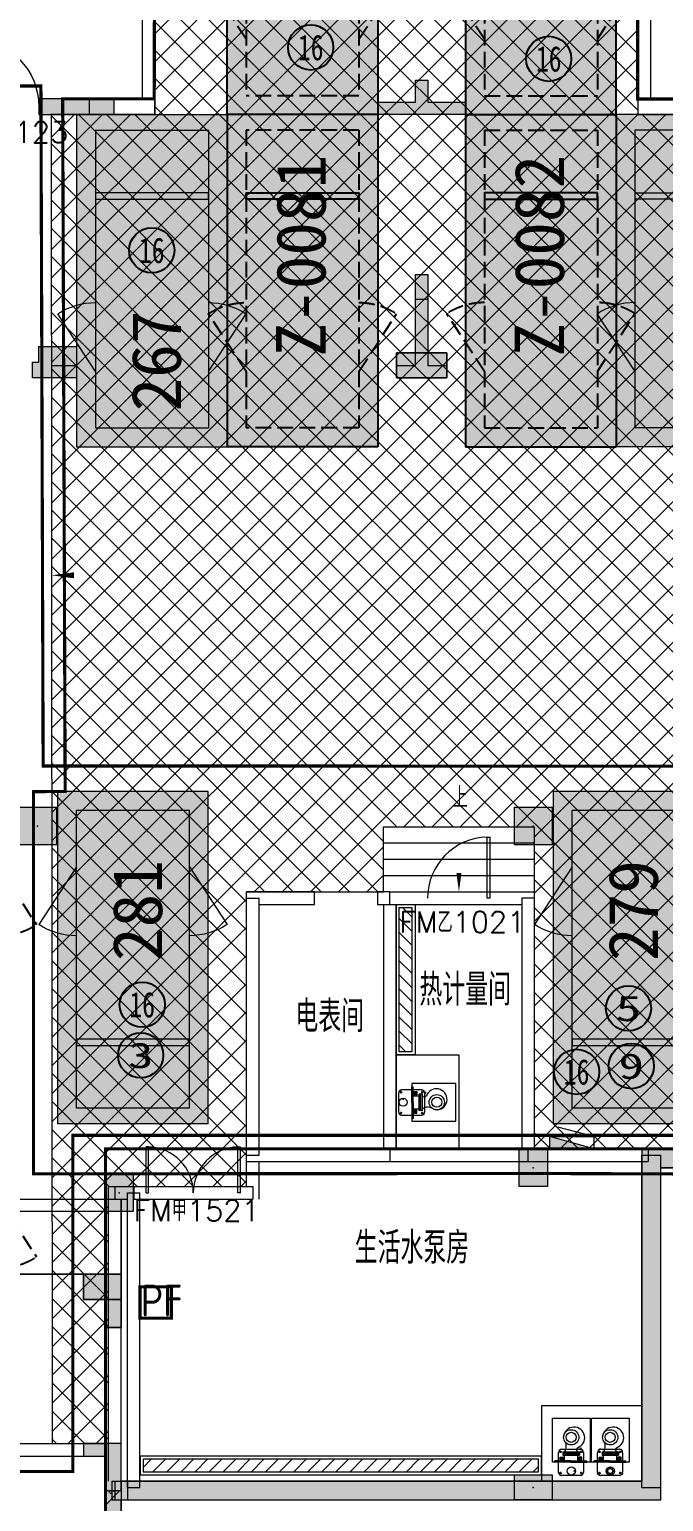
# Model space of a CAD drawing. Extents: x -264757 to 86229, y 4049843 to 4347093.
# Drawn here: x -57534 to -47430, y 4071283 to 4094765 of the extents above; entities that cross this region are included whole.
import ezdxf
from ezdxf.enums import TextEntityAlignment as Align

# ---------------------------------------------------------------- set-up
doc = ezdxf.new("R2010")
doc.units = 0
doc.header["$LTSCALE"] = 1000
doc.header["$MEASUREMENT"] = 0
doc.linetypes.add('AX-01DK-PB01$1$A-001-车位参照B1$0$A-001-车位参照B1$0$A-001-车位参照B1$0$A-H4-001-基本图形$0$A-001-车位B1$0$DASH', pattern=[0.35, 0.25, -0.1])
doc.linetypes.add('DASH', pattern=[0.35, 0.25, -0.1])
doc.layers.add('AX-01DK-PB01$0$AX-001DK-01-PB01-02$0$A-3-WinF(Text)', color=8, linetype='Continuous', plot=False)
for name, color, linetype in [('不利因素1-紧邻消火栓', 7, 'Continuous'), ('不利因素3-紧邻房间出入口', 7, 'Continuous'), ('不利因素5-单面靠墙', 7, 'Continuous'), ('不利因素9-坡道上停车', 7, 'Continuous'), ('子母车位', 7, 'Continuous'), ('普通车位', 7, 'Continuous')]:
    doc.layers.add(name, color=color, linetype=linetype)
doc.layers.add('无关图层', color=8, linetype='Continuous', lineweight=0)
doc.layers.add('车位归属楼栋范围线', color=7, linetype='Continuous', true_color=0x19e6c7)
doc.styles.add('AX-01DK-PB01$0$AX-001DK-01-PB01-02$0$_TCH_WINDOW', font='SIMPLEX', dxfattribs={"bigfont": 'GBCBIG'})
doc.styles.add('AX-01DK-PB01$0$AX-001DK-01-PP01$0$AX-001DK-01-PP01$0$_TCH_DIM', font='SIMPLEX', dxfattribs={"bigfont": 'GBCBIG'})
doc.styles.add('AX-01DK-PB01$1$AX-001DK-01-PB01-02$0$Standard', font='gbenor.shx', dxfattribs={"bigfont": 'gbcbig.shx'})
doc.styles.add('AX-01DK-PB01-FJ$0$AX-001DK-01-PB01-02$0$Standard', font='gbenor.shx', dxfattribs={"bigfont": 'gbcbig.shx'})
doc.styles.add('AX-ACK-BIANH1$0$黑体', font='simhei.ttf')
doc.styles.add('AX-ACK-P01-WALL$0$黑体', font='simhei.ttf')
doc.styles.add('SX-ACK-PB01-WNC-ALL$0$黑体', font='simhei.ttf')
doc.styles.add('黑体', font='simhei.ttf')

# ---------------------------------------------------------------- blocks, each defined once
blk = doc.blocks.new('A$C7e5eb487')
at = {"layer": '普通车位', "true_color": 0xf18f8e}
h = blk.add_hatch(color=11, dxfattribs=at)
h.dxf.hatch_style = 1
h.paths.add_polyline_path([(2400, 0), (2400, -5300), (0, -5300), (0, 0)])
blk = doc.blocks.new('普通车位')
at = {"layer": '无关图层'}
for p, q in [((-2.253, 3.186), (0.077, 3.764)), ((1.352, -1.38), (0.077, 3.764)), ((-1.889, 2.967), (-0.142, 3.4)), ((1.001, -1.21), (-0.142, 3.4)), ((-0.977, -1.958), (-2.253, 3.186)), ((-0.746, -1.643), (-1.889, 2.967)), ((-0.977, -1.958), (1.352, -1.38)), ((-0.746, -1.643), (1.001, -1.21))]:
    blk.add_line(p, q, dxfattribs=at)
for points in [[(0.074, 2.527), (0.879, 1.777)], [(-1.673, 2.094), (-2.033, 1.054)]]:
    blk.add_lwpolyline(points, dxfattribs=at)
blk.add_lwpolyline([(0.76, -0.239), (-0.987, -0.673), (-1.011, -0.575), (0.736, -0.142)], close=True, dxfattribs=at)
for centre, start, end in [((0.074, 2.527), 283.9287, 316.9845), ((-1.673, 2.094), 250.873, 283.9287)]:
    blk.add_arc(centre, 1.1, start, end, dxfattribs=at)
at = {"layer": '普通车位', "xscale": -0.0009999999999999812, "yscale": 0.0009999999999999812, "zscale": 0.0009999999999999812, "rotation": 13.92873520577783}
blk.add_blockref('A$C7e5eb487', (0.077, 3.764), dxfattribs=at)
blk = doc.blocks.new('A$C741380cb')
at = {"layer": '子母车位', "true_color": 0x0617f9}
h = blk.add_hatch(color=5, dxfattribs=at)
h.dxf.hatch_style = 1
h.paths.add_polyline_path([(2400, 0), (2400, -10400), (0, -10400), (0, 0)])
blk = doc.blocks.new('子母车位1')
at = {"layer": '子母车位', "color": 8, "linetype": 'AX-01DK-PB01$1$A-001-车位参照B1$0$A-001-车位参照B1$0$A-001-车位参照B1$0$A-H4-001-基本图形$0$A-001-车位B1$0$DASH'}
for p, q in [((330318, -478521), (332118, -478521)), ((330318, -478521), (330318, -483071, 0)), ((332118, -478521), (332118, -483071, 0)), ((330318, -483071, 0), (332118, -483071, 0)), ((330318, -483621, 0), (332118, -483621, 0)), ((330318, -483621, 0), (330318, -488371)), ((332118, -483621, 0), (332118, -488371)), ((330318, -488371), (332118, -488371))]:
    blk.add_line(p, q, dxfattribs=at)
at = {"layer": '子母车位', "color": 83}
for p, q in [((330018, -483371, 0), (330018, -488671)), ((330018, -483371, 0), (332418, -483371, 0)), ((332418, -483371, 0), (332418, -488671)), ((330018, -488671), (332418, -488671))]:
    blk.add_line(p, q, dxfattribs=at)
blk.add_lwpolyline([(332418, -478271), (330018, -478271), (330018, -483371), (332418, -483371)], close=True, dxfattribs=at)
at = {"layer": '子母车位'}
blk.add_lwpolyline([(332118, -479521), (330318, -479521), (330318, -479621), (332118, -479621)], close=True, dxfattribs=at)
at = {"layer": '子母车位', "linetype": 'AX-01DK-PB01$1$A-001-车位参照B1$0$A-001-车位参照B1$0$A-001-车位参照B1$0$A-H4-001-基本图形$0$A-001-车位B1$0$DASH'}
for points in [[(330318, -482171), (329718, -481249)], [(332118, -482171), (332718, -481249)]]:
    blk.add_lwpolyline(points, dxfattribs=at)
at = {"layer": '子母车位', "elevation": 0}
blk.add_lwpolyline([(332118, -484621), (330318, -484621), (330318, -484721), (332118, -484721)], close=True, dxfattribs=at)
at = {"layer": '子母车位', "linetype": 'AX-01DK-PB01$1$A-001-车位参照B1$0$A-001-车位参照B1$0$A-001-车位参照B1$0$A-H4-001-基本图形$0$A-001-车位B1$0$DASH', "elevation": 0}
for points in [[(330318, -487471), (329718, -486549)], [(332118, -487471), (332718, -486549)]]:
    blk.add_lwpolyline(points, dxfattribs=at)
at = {"layer": '子母车位', "linetype": 'AX-01DK-PB01$1$A-001-车位参照B1$0$A-001-车位参照B1$0$A-001-车位参照B1$0$A-H4-001-基本图形$0$A-001-车位B1$0$DASH'}
for centre, start, end in [((330318, -482171, 0), 89.9997, 123.0554), ((332118, -482171, 0), 56.9439, 89.9997), ((330318, -487471), 89.9997, 123.0554), ((332118, -487471), 56.9439, 89.9997)]:
    blk.add_arc(centre, 1100, start, end, dxfattribs=at)
at = {"layer": '子母车位', "rotation": 179.9996583709065}
blk.add_blockref('A$C741380cb', (332418, -488671), dxfattribs=at)
blk = doc.blocks.new('20200722.21175556')
at = {"layer": '不利因素1-紧邻消火栓', "true_color": 0x3c6a45}
h = blk.add_hatch(color=97, dxfattribs=at)
h.dxf.hatch_style = 1
edge = h.paths.add_edge_path()
edge.add_arc((360, 360), 360, 0, 360)
at = {"layer": '不利因素1-紧邻消火栓'}
blk.add_circle((360, 360), 360, dxfattribs=at)
at = {"layer": '不利因素1-紧邻消火栓', "style": '黑体', "width": 1.390625}
blk.add_text('9', height=407, dxfattribs=at).set_placement((156, 156), (564, 156), align=Align.FIT)
blk = doc.blocks.new('SX-ACK-PB01-WNC-ALL$0$20200722.21183209')
at = {"layer": '不利因素5-单面靠墙', "true_color": 0x6d711d}
h = blk.add_hatch(color=66, dxfattribs=at)
h.dxf.hatch_style = 1
edge = h.paths.add_edge_path()
edge.add_arc((360, 360), 360, 0, 360)
at = {"layer": '不利因素5-单面靠墙'}
blk.add_circle((360, 360), 360, dxfattribs=at)
at = {"layer": '不利因素5-单面靠墙', "style": 'SX-ACK-PB01-WNC-ALL$0$黑体', "width": 1.390625}
blk.add_text('5', height=407, dxfattribs=at).set_placement((156, 156), (564, 156), align=Align.FIT)
blk = doc.blocks.new('SX-ACK-PB01-WNC-ALL$0$20200722.21182536')
at = {"layer": '不利因素3-紧邻房间出入口', "true_color": 0xe4d218}
h = blk.add_hatch(color=52, dxfattribs=at)
h.dxf.hatch_style = 1
edge = h.paths.add_edge_path()
edge.add_arc((360, 360), 360, 0, 360)
at = {"layer": '不利因素3-紧邻房间出入口'}
blk.add_circle((360, 360), 360, dxfattribs=at)
at = {"layer": '不利因素3-紧邻房间出入口', "style": 'SX-ACK-PB01-WNC-ALL$0$黑体', "width": 1.390625}
blk.add_text('3', height=407, dxfattribs=at).set_placement((156, 156), (564, 156), align=Align.FIT)
blk = doc.blocks.new('AX-ACK-P01-WALL$0$20200722.21184440')
at = {"layer": '不利因素9-坡道上停车', "true_color": 0x6a96bd}
h = blk.add_hatch(color=153, dxfattribs=at)
h.dxf.hatch_style = 1
edge = h.paths.add_edge_path()
edge.add_arc((360, 360), 360, 0, 360)
at = {"layer": '不利因素9-坡道上停车'}
blk.add_circle((360, 360), 360, dxfattribs=at)
at = {"layer": '不利因素9-坡道上停车', "style": 'AX-ACK-P01-WALL$0$黑体', "width": 0.695313}
blk.add_text('16', height=407.3, dxfattribs=at).set_placement((156, 156), (564, 156), align=Align.FIT)
blk = doc.blocks.new('AX-01DK-PB01$0$$DorLib2D$00000001')
at = {"layer": '无关图层'}
for p, q in [((0.45, 0.975), (0.5, 0.975)), ((0.45, 0), (0.45, 0.975)), ((0.5, 0), (0.5, 0.975)), ((0.5, 0), (0.45, 0))]:
    blk.add_line(p, q, dxfattribs=at)
at = {"layer": '无关图层', "lineweight": 13}
blk.add_arc((0.475, 0), 0.975, 91.4693, 180, dxfattribs=at)
blk = doc.blocks.new('AX-01DK-PB01$0$AX-001DK-01-PB01-02$0$$DorLib2D$00000002')
at = {"layer": '无关图层'}
for p, q in [((-0.5, 0), (-0.5, 0.4875)), ((-0.475, 0.4875), (-0.5, 0.4875)), ((-0.475, 0), (-0.475, 0.4875)), ((0.475, 0), (0.475, 0.4875)), ((0.475, 0.4875), (0.5, 0.4875)), ((0.5, 0), (0.5, 0.4875)), ((-0.5, 0), (-0.475, 0)), ((0.5, 0), (0.475, 0))]:
    blk.add_line(p, q, dxfattribs=at)
at = {"layer": '无关图层', "lineweight": 13}
for centre, start, end in [((-0.4875, 0), 0, 88.53072), ((0.4875, 0), 91.46928, 180)]:
    blk.add_arc(centre, 0.4875, start, end, dxfattribs=at)
blk = doc.blocks.new('SX-CK-PB001-WNC$1$20211103.13313888')
at = {"layer": '无关图层'}
h = blk.add_hatch(color=256, dxfattribs=at)
h.dxf.hatch_style = 1
h.paths.add_polyline_path([(0, 600), (400, 600), (400, 0), (0, 0)])
blk.add_lwpolyline([(0, 600), (400, 600), (400, 0), (0, 0)], close=True, dxfattribs=at)
blk.add_point((200, 300), dxfattribs=at)
blk = doc.blocks.new('SX-CK-PB001-WNC$1$20211103.13313578')
at = {"layer": '无关图层'}
h = blk.add_hatch(color=256, dxfattribs=at)
h.dxf.hatch_style = 1
h.paths.add_polyline_path([(0, 600), (450, 600), (450, 0), (0, 0)])
blk.add_lwpolyline([(0, 600), (450, 600), (450, 0), (0, 0)], close=True, dxfattribs=at)
blk.add_point((225, 300), dxfattribs=at)
blk = doc.blocks.new('PX-03CK-JSK$0$PX-B1-PB02-JSK$0$PX-CK-JSK$0$hjgh')
at = {"layer": '无关图层'}
for p, q in [((96327442, 40159946), (96327442, 40160246)), ((96327464, 40160264), (96327496, 40160264)), ((96327482, 40160283), (96327482, 40160243)), ((96327492, 40160296), (96327812, 40160296)), ((96327496, 40160264), (96327500, 40160264)), ((96327655, 40159170), (96327655, 40160392)), ((96327655, 40160392), (96328355, 40160392)), ((96327656, 40160098), (96327656, 40160352)), ((96327656, 40160352), (96327677, 40160352)), ((96327677, 40160098), (96327677, 40160352)), ((96327677, 40160267), (96327734, 40160267)), ((96327683, 40160214), (96327677, 40160214)), ((96327683, 40160256), (96327683, 40160214)), ((96327723, 40160256), (96327683, 40160256)), ((96327683, 40160232), (96327723, 40160232)), ((96327687, 40160232), (96327687, 40160246)), ((96327692, 40160251), (96327714, 40160251)), ((96327697, 40160232), (96327697, 40160200)), ((96327697, 40160203), (96327697, 40160231)), ((96327709, 40160232), (96327709, 40160200)), ((96327719, 40160246), (96327719, 40160232)), ((96327723, 40160217), (96327723, 40160256)), ((96327734, 40160217), (96327723, 40160217)), ((96327734, 40160267), (96327734, 40160217)), ((96327821, 40160225), (96327769, 40160225)), ((96327769, 40160224), (96327769, 40159963)), ((96327791, 40160225), (96327791, 40159963)), ((96327799, 40160225), (96327799, 40159963)), ((96327803, 40160265), (96327835, 40160265)), ((96327821, 40160284), (96327821, 40160244)), ((96327821, 40160253), (96327821, 40160277)), ((96327821, 40160225), (96327821, 40159963)), ((96327835, 40160265), (96327839, 40160265)), ((96327862, 40160246), (96327862, 40159946)), ((96328355, 40160392), (96328355, 40159792)), ((96327515, 40160051), (96327515, 40160027)), ((96327656, 40160098), (96327656, 40159844)), ((96327677, 40160098), (96327677, 40159844)), ((96327683, 40159974), (96327677, 40159974)), ((96327679, 40160200), (96327768, 40160200)), ((96327768, 40159994), (96327679, 40159994)), ((96327683, 40159933), (96327683, 40159974)), ((96327695, 40159993), (96327695, 40159955)), ((96327708, 40159992), (96327708, 40159954)), ((96327723, 40159971), (96327723, 40159933)), ((96327734, 40159971), (96327723, 40159971)), ((96327734, 40159921), (96327734, 40159971)), ((96327465, 40159933), (96327497, 40159933)), ((96327483, 40159952), (96327483, 40159912)), ((96327812, 40159896), (96327492, 40159896)), ((96327497, 40159933), (96327501, 40159933)), ((96328355, 40159792), (96327655, 40159792)), ((96327655, 40159770), (96328355, 40159770)), ((96327656, 40159844), (96327677, 40159844)), ((96327682, 40159921), (96327675, 40159921)), ((96327677, 40159921), (96327734, 40159921)), ((96327723, 40159933), (96327683, 40159933)), ((96327685, 40159954), (96327723, 40159954)), ((96327688, 40159941), (96327688, 40159954)), ((96327713, 40159936), (96327693, 40159936)), ((96327718, 40159954), (96327718, 40159941)), ((96327821, 40159963), (96327769, 40159963)), ((96327802, 40159933), (96327834, 40159933)), ((96327821, 40159952), (96327821, 40159912)), ((96327834, 40159933), (96327838, 40159933)), ((96327871, 40159929), (96327871, 40159953)), ((96328355, 40159770), (96328355, 40159170)), ((96327442, 40159324), (96327442, 40159624)), ((96327464, 40159642), (96327496, 40159642)), ((96327482, 40159661), (96327482, 40159621)), ((96327492, 40159674), (96327812, 40159674)), ((96327496, 40159642), (96327500, 40159642)), ((96327503, 40159523), (96327527, 40159523)), ((96327515, 40159511), (96327515, 40159534)), ((96327656, 40159476), (96327656, 40159729)), ((96327656, 40159729), (96327677, 40159729)), ((96327677, 40159476), (96327677, 40159729)), ((96327677, 40159645), (96327734, 40159645)), ((96327683, 40159592), (96327677, 40159592)), ((96327679, 40159577), (96327768, 40159577)), ((96327683, 40159633), (96327683, 40159592)), ((96327723, 40159633), (96327683, 40159633)), ((96327683, 40159610), (96327723, 40159610)), ((96327687, 40159610), (96327687, 40159624)), ((96327692, 40159629), (96327714, 40159629)), ((96327697, 40159610), (96327697, 40159577)), ((96327697, 40159580), (96327697, 40159608)), ((96327709, 40159610), (96327709, 40159577)), ((96327719, 40159624), (96327719, 40159610)), ((96327723, 40159595), (96327723, 40159633)), ((96327734, 40159595), (96327723, 40159595)), ((96327734, 40159645), (96327734, 40159595)), ((96327769, 40159602), (96327769, 40159341)), ((96327821, 40159602), (96327769, 40159602)), ((96327791, 40159602), (96327791, 40159341)), ((96327799, 40159602), (96327799, 40159341)), ((96327803, 40159643), (96327835, 40159643)), ((96327821, 40159662), (96327821, 40159622)), ((96327821, 40159631), (96327821, 40159654)), ((96327821, 40159602), (96327821, 40159341)), ((96327835, 40159643), (96327839, 40159643)), ((96327862, 40159624), (96327862, 40159324)), ((96327870, 40159643), (96327870, 40159619)), ((96327474, 40159470), (96327450, 40159470)), ((96327462, 40159458), (96327462, 40159481)), ((96327465, 40159311), (96327497, 40159311)), ((96327483, 40159330), (96327483, 40159290)), ((96327812, 40159274), (96327492, 40159274)), ((96327497, 40159311), (96327501, 40159311)), ((96327527, 40159417), (96327503, 40159417)), ((96327515, 40159428), (96327515, 40159405)), ((96327556, 40159470), (96327580, 40159470)), ((96327568, 40159481), (96327568, 40159458)), ((96327656, 40159476), (96327656, 40159222)), ((96327682, 40159299), (96327675, 40159299)), ((96327677, 40159476), (96327677, 40159222)), ((96327683, 40159352), (96327677, 40159352)), ((96327677, 40159299), (96327734, 40159299)), ((96327768, 40159371), (96327679, 40159371)), ((96327683, 40159311), (96327683, 40159352)), ((96327723, 40159311), (96327683, 40159311)), ((96327685, 40159332), (96327723, 40159332)), ((96327688, 40159318), (96327688, 40159332)), ((96327713, 40159313), (96327693, 40159313)), ((96327695, 40159371), (96327695, 40159333)), ((96327708, 40159370), (96327708, 40159332)), ((96327718, 40159332), (96327718, 40159318)), ((96327723, 40159349), (96327723, 40159311)), ((96327734, 40159349), (96327723, 40159349)), ((96327734, 40159299), (96327734, 40159349)), ((96327821, 40159341), (96327769, 40159341)), ((96327802, 40159311), (96327834, 40159311)), ((96327821, 40159330), (96327821, 40159290)), ((96327834, 40159311), (96327838, 40159311)), ((96328355, 40159170), (96327655, 40159170)), ((96327656, 40159222), (96327677, 40159222))]:
    blk.add_line(p, q, dxfattribs=at)
for centre, radius in [((96327482, 40160265), 8.75), ((96327821, 40160265), 8.75), ((96328052, 40160093), 122), ((96327515, 40160092), 65), ((96327515, 40160039), 7.88), ((96328052, 40160093), 80.5), ((96327483, 40159933), 8.75), ((96327821, 40159933), 8.75), ((96327515, 40159470), 65), ((96327482, 40159643), 8.75), ((96327515, 40159470), 40), ((96327515, 40159523), 7.88), ((96327821, 40159643), 8.75), ((96328052, 40159471), 122), ((96328052, 40159471), 80.5), ((96327462, 40159470), 7.88), ((96327483, 40159311), 8.75), ((96327515, 40159417), 7.88), ((96327568, 40159470), 7.88), ((96327821, 40159311), 8.75)]:
    blk.add_circle(centre, radius, dxfattribs=at)
for centre, radius, start, end in [((96327492, 40160246), 50, 89.9998, 179.9998), ((96327692, 40160246), 5.18, 89.9998, 179.9998), ((96327714, 40160246), 5.18, 359.9998, 89.9998), ((96327812, 40160246), 50, 359.9998, 89.9998), ((96327908, 40160313), 142, 233.3732, 310.3456), ((96328046, 40160047), 169, 198.4725, 84.7162), ((96327855, 40159973), 34.6, 32.3813, 152.0235), ((96327492, 40159946), 50, 179.9998, 269.9998), ((96327693, 40159941), 5.18, 179.9998, 269.9998), ((96327713, 40159941), 5.18, 269.9998, 359.9998), ((96327812, 40159946), 50, 269.9998, 359.9998), ((96327492, 40159624), 50, 89.9998, 179.9998), ((96327692, 40159624), 5.18, 89.9998, 179.9998), ((96327714, 40159624), 5.18, 359.9998, 89.9998), ((96327812, 40159624), 50, 359.9998, 89.9998), ((96327908, 40159691), 142, 233.3732, 310.3456), ((96328046, 40159424), 169, 198.4725, 84.7162), ((96327492, 40159324), 50, 179.9998, 269.9998), ((96327693, 40159318), 5.18, 179.9998, 269.9998), ((96327713, 40159318), 5.18, 269.9998, 359.9998), ((96327812, 40159324), 50, 269.9998, 359.9998), ((96327855, 40159351), 34.6, 32.3813, 152.0235)]:
    blk.add_arc(centre, radius, start, end, dxfattribs=at)
for p in [(96327469, 40159673), (96327469, 40159275)]:
    blk.add_point(p, dxfattribs=at)
blk = doc.blocks.new('PX-03CK-JSK$0$PX-CKB-P01-JSK$0$$0$水泵')
at = {"layer": '无关图层'}
for p, q in [((-25116, 231543, 0), (-25116, 231511, 0)), ((-24798, 231565, 0), (-25098, 231565, 0)), ((-24785, 231542, 0), (-24785, 231510, 0)), ((-24644, 231352, 0), (-25244, 231352, 0)), ((-25244, 231352, 0), (-25244, 230652, 0)), ((-24950, 231351, 0), (-25204, 231351, 0)), ((-25204, 231351, 0), (-25204, 231330, 0)), ((-24950, 231330, 0), (-25204, 231330, 0)), ((-25148, 231515, 0), (-25148, 231195, 0)), ((-25135, 231525, 0), (-25095, 231525, 0)), ((-25120, 231330, 0), (-25120, 231273, 0)), ((-25116, 231511, 0), (-25116, 231507, 0)), ((-25108, 231323, 0), (-25067, 231323, 0)), ((-25108, 231284, 0), (-25108, 231323, 0)), ((-25103, 231315, 0), (-25103, 231292, 0)), ((-25085, 231320, 0), (-25098, 231320, 0)), ((-25084, 231323, 0), (-25084, 231284, 0)), ((-25084, 231310, 0), (-25052, 231310, 0)), ((-25055, 231310, 0), (-25083, 231310, 0)), ((-25067, 231323, 0), (-25067, 231330, 0)), ((-25052, 231328, 0), (-25052, 231239, 0)), ((-24950, 231351, 0), (-24696, 231351, 0)), ((-24950, 231330, 0), (-24696, 231330, 0)), ((-24903, 231492, 0), (-24880, 231492, 0)), ((-24846, 231239, 0), (-24846, 231328, 0)), ((-24846, 231312, 0), (-24807, 231312, 0)), ((-24844, 231299, 0), (-24806, 231299, 0)), ((-24827, 231323, 0), (-24827, 231330, 0)), ((-24785, 231323, 0), (-24827, 231323, 0)), ((-24807, 231322, 0), (-24807, 231284, 0)), ((-24793, 231319, 0), (-24807, 231319, 0)), ((-24804, 231524, 0), (-24764, 231524, 0)), ((-24788, 231294, 0), (-24788, 231314, 0)), ((-24785, 231510, 0), (-24785, 231506, 0)), ((-24785, 231284, 0), (-24785, 231323, 0)), ((-24773, 231324, 0), (-24773, 231332, 0)), ((-24773, 231330, 0), (-24773, 231273, 0)), ((-24748, 231195, 0), (-24748, 231515, 0)), ((-24696, 231351, 0), (-24696, 231330, 0)), ((-24644, 230652, 0), (-24644, 231352, 0)), ((-25136, 231186, 0), (-25096, 231186, 0)), ((-25106, 231185, 0), (-25129, 231185, 0)), ((-25120, 231273, 0), (-25070, 231273, 0)), ((-25117, 231204, 0), (-25117, 231172, 0)), ((-25117, 231172, 0), (-25117, 231168, 0)), ((-25070, 231284, 0), (-25108, 231284, 0)), ((-25098, 231287, 0), (-25084, 231287, 0)), ((-25098, 231145, 0), (-24798, 231145, 0)), ((-25084, 231297, 0), (-25052, 231297, 0)), ((-25077, 231185, 0), (-25077, 231238, 0)), ((-25077, 231215, 0), (-24815, 231215, 0)), ((-25077, 231208, 0), (-24815, 231208, 0)), ((-25077, 231185, 0), (-24815, 231185, 0)), ((-25076, 231238, 0), (-24815, 231238, 0)), ((-25070, 231273, 0), (-25070, 231284, 0)), ((-24824, 231284, 0), (-24785, 231284, 0)), ((-24824, 231273, 0), (-24824, 231284, 0)), ((-24773, 231273, 0), (-24824, 231273, 0)), ((-24815, 231185, 0), (-24815, 231238, 0)), ((-24807, 231289, 0), (-24793, 231289, 0)), ((-24781, 231136, 0), (-24805, 231136, 0)), ((-24804, 231186, 0), (-24764, 231186, 0)), ((-24785, 231205, 0), (-24785, 231173, 0)), ((-24785, 231173, 0), (-24785, 231169, 0)), ((-25244, 230652, 0), (-24644, 230652, 0))]:
    blk.add_line(p, q, dxfattribs=at)
for centre, radius in [((-25117, 231525, 0), 8.75), ((-24944, 231492, 0), 65), ((-24891, 231492, 0), 7.88), ((-24785, 231524, 0), 8.75), ((-25117, 231186, 0), 8.75), ((-24945, 230955, 0), 122), ((-24785, 231186, 0), 8.75), ((-24945, 230955, 0), 80.5)]:
    blk.add_circle(centre, radius, dxfattribs=at)
for centre, radius, start, end in [((-25098, 231515, 0), 50, 90.0002, 180.0002), ((-24798, 231515, 0), 50, 0.0002, 90.0002), ((-25098, 231315, 0), 5.18, 90.0002, 180.0002), ((-24793, 231314, 0), 5.18, 0.0002, 90.0002), ((-25098, 231195, 0), 50, 180.0002, 270.0002), ((-25098, 231292, 0), 5.18, 180.0002, 270.0002), ((-24899, 230961, 0), 169, 185.2838, 71.5275), ((-25165, 231098, 0), 142, 319.6544, 36.6268), ((-24826, 231152, 0), 34.6, 117.9765, 237.6187), ((-24798, 231195, 0), 50, 270.0002, 0.0002), ((-24793, 231294, 0), 5.18, 270.0002, 0.0002)]:
    blk.add_arc(centre, radius, start, end, dxfattribs=at)
blk = doc.blocks.new('PX-03CK-XHS$1$$TWTSYS$00000508')
at = {"layer": '无关图层'}
for p, q in [((-0.5, 0.5), (0.324, 1.224)), ((-0.5, 0.5), (-0.5, -0.5)), ((-0.5, -0.5), (0.5, 0.5)), ((0.5, 0.5), (-0.5, 0.5)), ((0.5, -0.5), (0.5, 0.5)), ((-0.5, -0.5), (0.5, -0.5))]:
    blk.add_line(p, q, dxfattribs=at)
blk.add_solid([(0.5, -0.5), (0.5, 0.5), (-0.5, -0.5)], dxfattribs=at)

msp = doc.modelspace()

# ---------------------------------------------------------------- hatches: boundary and pattern name
at = {"layer": '无关图层'}
h = msp.add_hatch(color=256, dxfattribs=at)
h.dxf.hatch_style = 1
h.paths.add_polyline_path([(-51983.5, 4093606.5), (-51383.5, 4093606.5), (-51383.5, 4093956.5), (-51183.5, 4093956.5), (-51183.5, 4093606.5), (-50583.5, 4093606.5), (-50583.5, 4093406.5), (-51983.5, 4093406.5)])
for points in [[(-51183.3, 4093606.5), (-50583.3, 4093606.5), (-50583.3, 4093406.5), (-51983.3, 4093406.5), (-51983.3, 4093606.5), (-51383.3, 4093606.5), (-51383.3, 4093956.5), (-51183.3, 4093956.5)], [(-57383.5, 4093406.5), (-56983.5, 4093406.5), (-56983.5, 4093656.5), (-57383.5, 4093656.5)], [(-56583.7, 4093406.5), (-56183.7, 4093406.5), (-56183.7, 4093656.5), (-56583.7, 4093656.5)], [(-51383.3, 4090856.5), (-51183.3, 4090856.5), (-51183.3, 4090456.5), (-51383.3, 4090456.5)], [(-57483.3, 4089206.5), (-57483.3, 4089456.5), (-57383.3, 4089456.5), (-57383.3, 4089706.5), (-57183.3, 4089706.5), (-56783.3, 4089706.5), (-56783.3, 4089206.5), (-57183.3, 4089206.5)], [(-51683.5, 4089606.5), (-51683.5, 4089206.5), (-50883.5, 4089206.5), (-50883.5, 4089606.5)], [(-47773.1, 4076909.2), (-47473.1, 4076609.2), (-26283.2, 4076609.1), (-26283.2, 4076909.1)], [(-47473.1, 4071508), (-47473.1, 4076809.2), (-47773.1, 4076809.2), (-47773.1, 4071508)], [(-56323.1, 4062508), (-56073.1, 4062258), (-56073.1, 4071308), (-56323.1, 4071608)], [(-56223.1, 4071308), (-56173.1, 4071308), (-56173.1, 4071608), (-56223.1, 4071608)], [(-56173.1, 4071608), (-56173.1, 4071308), (-55873.1, 4071308), (-55873.1, 4071608)], [(-55973.1, 4071308), (-47473.1, 4071308), (-47773.1, 4071608), (-55973.1, 4071608)]]:
    msp.add_hatch(color=256, dxfattribs=at).paths.add_polyline_path(points)
h = msp.add_hatch(color=256, dxfattribs=at)
h.dxf.hatch_style = 1
h.paths.add_polyline_path([(-56183.5, 4093656.5), (-57383.5, 4093656.5), (-57383.5, 4093406.5), (-56183.5, 4093406.5)])
h = msp.add_hatch(color=256, dxfattribs=at)
h.dxf.hatch_style = 1
h.paths.add_polyline_path([(-51683.5, 4089406.5), (-51383.5, 4089406.5), (-51383.5, 4090856.5), (-51183.5, 4090856.5), (-51183.5, 4089406.5), (-50883.5, 4089406.5), (-50883.5, 4089206.5), (-51683.5, 4089206.5)])
h = msp.add_hatch(color=256, dxfattribs=at)
h.dxf.hatch_style = 1
h.paths.add_polyline_path([(-57483, 4089206.5), (-57483, 4089456.5), (-57383, 4089456.5), (-57383, 4089706.5), (-57183, 4089706.5), (-57183, 4089406.5), (-56783.3, 4089406.5), (-56783.3, 4089206.5), (-57183, 4089206.5)])
h = msp.add_hatch(dxfattribs=at)
h.set_pattern_fill('钢筋混凝土', color=256, scale=100)
h.set_pattern_definition([(45, (56738.1, 4676018.46), (-176.7767, 176.7767), []), (50, (56738.1, 4676018.46), (717.2602, -62.75213), [75, -825]), (355, (56738.1, 4676018.46), (-138.7513, 752.1921), [60, -660]), (100.4514, (56797.9, 4676013.2), (578.5094, 689.43954), [63.7402, -701.1421]), (46.1842, (56738.1, 4676218.46), (1067.241, -165.519), [112.5, -1237.5]), (96.6356, (56827, 4676204.7), (934.6627, 974.1179), [95.6103, -1051.713]), (351.1842, (56738.1, 4676218.5), (934.662, 974.1186), [90, -990]), (21, (56838.1, 4676168.46), (596.90705, -402.6189), [75, -825]), (326, (56838.1, 4676168.46), (243.3153, 725.15005), [60, -660]), (71.4514, (56887.85, 4676134.9), (840.2226, 322.5305), [63.7402, -701.1421]), (37.5, (56738.1, 4676018.46), (12.15986, 332.89385), [0, -652, 0, -670, 0, -662.5]), (7.5, (56738.1, 4676018.46), (263.06954, 394.41171), [0, -382, 0, -637, 0, -252.5]), (327.5, (56515.1, 4676018.46), (533.82244, -22.55487), [0, -250, 0, -780, 0, -1035]), (317.5, (56415.1, 4676018.46), (583.18617, 100.105), [0, -325, 0, -518, 0, -735])])
h.paths.add_polyline_path([(-56073.1, 4071608), (-56073.1, 4071308), (-47474.6, 4071308), (-47474.6, 4076608), (-26084.6, 4076608), (-26084.6, 4089210.4), (-26384.6, 4089210.4), (-26384.6, 4076908), (-47774.6, 4076908), (-47774.6, 4071608)])
h = msp.add_hatch(color=256, dxfattribs=at)
h.dxf.hatch_style = 1
h.paths.add_polyline_path([(-57704.6, 4082358), (-57104.6, 4082358), (-57104.6, 4081758), (-57704.6, 4081758)])
h = msp.add_hatch(color=256, dxfattribs=at)
h.dxf.hatch_style = 1
h.paths.add_polyline_path([(-49804.6, 4082358), (-49204.6, 4082358), (-49204.6, 4081758), (-49804.6, 4081758)])
h = msp.add_hatch(dxfattribs=at)
h.set_pattern_fill('ANSI31', color=256, scale=100, angle=90)
h.set_pattern_definition([(135, (4023686.7, 4128990.33), (-112.2532015, -112.2532015), [])])
h.paths.add_polyline_path([(-51639.7, 4078458), (-51639.7, 4080758), (-51439.8, 4080758), (-51439.8, 4078458)])
at = {"layer": '无关图层', "ltscale": 0.5}
h = msp.add_hatch(color=256, dxfattribs=at)
h.dxf.hatch_style = 1
h.paths.add_polyline_path([(-56673.1, 4074908), (-56073.1, 4074908), (-56073.1, 4074508), (-56673.1, 4074508)])
h = msp.add_hatch(color=256, dxfattribs=at)
h.dxf.hatch_style = 1
h.paths.add_polyline_path([(-56323.1, 4074508), (-56073.1, 4074508), (-56073.1, 4074058), (-56323.1, 4074058)])
h = msp.add_hatch(color=256, dxfattribs=at)
h.dxf.hatch_style = 1
h.paths.add_polyline_path([(-56323.1, 4071458), (-56073.1, 4071458), (-56073.1, 4072208), (-56673.1, 4072208), (-56673.1, 4072008), (-56323.1, 4072008)])
at = {"layer": '无关图层'}
h = msp.add_hatch(dxfattribs=at)
h.set_pattern_fill('ANSI31', color=256, scale=100)
h.set_pattern_definition([(45, (0, 0), (-112.2532015, 112.2532015), [])])
h.paths.add_polyline_path([(-49423.1, 4071957.9), (-55721.6, 4071957.9), (-55721.6, 4071758), (-49423.1, 4071758)])
h = msp.add_hatch(dxfattribs=at)
h.set_pattern_fill('钢筋混凝土', color=256, scale=100)
h.set_pattern_definition([(45, (-268998.74, 4045228.45), (-176.7767, 176.7767), []), (50, (-268998.74, 4045228.45), (717.2602, -62.7521), [75, -825]), (355, (-268998.7, 4045228.45), (-138.7513, 752.1921), [60, -660]), (100.4514, (-268938.96, 4045223.2), (578.5094, 689.4395), [63.7402, -701.142]), (46.1842, (-268998.7, 4045428.45), (1067.241, -165.519), [112.5, -1237.5]), (96.6356, (-268909.8, 4045414.7), (934.6627, 974.118), [95.6103, -1051.713]), (351.1842, (-268998.7, 4045428.4), (934.662, 974.1186), [90, -990]), (21, (-268898.74, 4045378.45), (596.907, -402.6189), [75, -825]), (326, (-268898.7, 4045378.45), (243.3153, 725.15), [60, -660]), (71.4514, (-268849, 4045344.9), (840.2226, 322.5305), [63.7402, -701.142]), (37.5, (-268998.74, 4045228.45), (12.15986, 332.89385), [0, -652, 0, -670, 0, -662.5]), (7.5, (-268998.74, 4045228.45), (263.06954, 394.4117), [0, -382, 0, -637, 0, -252.5]), (327.5, (-269221.74, 4045228.45), (533.82244, -22.55487), [0, -250, 0, -780, 0, -1035]), (317.5, (-269321.74, 4045228.45), (583.1862, 100.105), [0, -325, 0, -518, 0, -735])])
h.paths.add_polyline_path([(-56323.1, 4063508), (-56323.1, 4071458), (-56073.1, 4071458), (-56073.1, 4063508)])

# ---------------------------------------------------------------- linework, layer by layer
for p, q in [((-57185.9, 4091696.3), (-50274.2, 4098608)), ((-57185.6, 4091247.6), (-49825.1, 4098608)), ((-57185.3, 4090798.9), (-49376.1, 4098608)), ((-57184.9, 4090350.2), (-48927.1, 4098608)), ((-57184.6, 4089901.5), (-48478.1, 4098608)), ((-57184.3, 4089452.8), (-48029.1, 4098608)), ((-57184, 4089004.1), (-47580.1, 4098608)), ((-55534.4, 4094694.9), (-51621.2, 4098608)), ((-55534.4, 4094245.9), (-51172.2, 4098608)), ((-55534.4, 4093796.8), (-50723.2, 4098608)), ((-55534.4, 4098608), (-55534.4, 4093408)), ((-33516.3, 4076908), (-55216.3, 4098608)), ((-33479.6, 4077320.3), (-54767.3, 4098608)), ((-33479.6, 4077769.3), (-54318.3, 4098608)), ((-33479.6, 4078218.4), (-53869.3, 4098608)), ((-33479.6, 4078667.4), (-53420.3, 4098608)), ((-47833.4, 4093470.2), (-52971.2, 4098608)), ((-47833.4, 4093919.2), (-52522.2, 4098608)), ((-47833.4, 4094368.2), (-52073.2, 4098608)), ((-33965.3, 4076908), (-55534.4, 4098477)), ((-57183.7, 4088555.4), (-47833.4, 4097905.7)), ((-34414.4, 4076908), (-55534.4, 4098028)), ((-55533.6, 4093408), (-55533.6, 4097908)), ((-47833.4, 4093408), (-47833.4, 4097908)), ((-47833.4, 4093408), (-47833.4, 4097908)), ((-55733.6, 4093658), (-55733.6, 4097708)), ((-57183.4, 4088106.7), (-47833.4, 4097456.6)), ((-34863.4, 4076908), (-55534.4, 4097579)), ((-47633.4, 4093658), (-47633.4, 4097508)), ((-57183, 4087658), (-47833.4, 4097007.6)), ((-35312.4, 4076908), (-55534.4, 4097130)), ((-57182.7, 4087209.3), (-47833.4, 4096558.6)), ((-35761.4, 4076908), (-55534.4, 4096681)), ((-36210.4, 4076908), (-55534.4, 4096232)), ((-57182.4, 4086760.6), (-47833.4, 4096109.6)), ((-36659.4, 4076908), (-55534.4, 4095783)), ((-57182.1, 4086311.9), (-47833.4, 4095660.6)), ((-51567.7, 4082048), (-38055.9, 4095559.9)), ((-51118.7, 4082048), (-37606.8, 4095559.9)), ((-50669.7, 4082048), (-37157.8, 4095559.9)), ((-50220.7, 4082048), (-36708.8, 4095559.9)), ((-49771.7, 4082048), (-36259.8, 4095559.9)), ((-49489.6, 4081881.1), (-35810.8, 4095559.9)), ((-49489.6, 4081432.1), (-35361.8, 4095559.9)), ((-49489.6, 4080983), (-34912.8, 4095559.9)), ((-49489.6, 4080534), (-34463.8, 4095559.9)), ((-49489.6, 4080085), (-34014.7, 4095559.9)), ((-49489.6, 4079636), (-33565.7, 4095559.9)), ((-37108.4, 4076908), (-55534.4, 4095334)), ((-57181.8, 4085863.2), (-47833.4, 4095211.6)), ((-49489.6, 4079187), (-33479.6, 4095197)), ((-37557.4, 4076908), (-55534.4, 4094884.9)), ((-57181.4, 4085414.6), (-47833.4, 4094762.6)), ((-49489.6, 4078738), (-33479.6, 4094748)), ((-38006.5, 4076908), (-55534.4, 4094435.9)), ((-57181.1, 4084965.9), (-47833.4, 4094313.6)), ((-49489.6, 4078289), (-33479.6, 4094299)), ((-57180.8, 4084517.2), (-47833.4, 4093864.5)), ((-38455.5, 4076908), (-55534.4, 4093986.9)), ((-55733.6, 4093658), (-57383.5, 4093658)), ((-57383.5, 4093658), (-57383.5, 4093408)), ((-49489.6, 4077840), (-33479.6, 4093850)), ((-47633.4, 4093658), (-45383.5, 4093658)), ((-57383.5, 4093408), (-55533.6, 4093408)), ((-57187.1, 4093411.5), (-57172.1, 4072208)), ((-55534.4, 4093408), (-57187.1, 4093411.5)), ((-40700.5, 4076908), (-57187.1, 4093394.6)), ((-57186.8, 4093042.4), (-56818.5, 4093410.7)), ((-57186.5, 4092593.7), (-56370.4, 4093409.8)), ((-57186.2, 4092145), (-55922.4, 4093408.8)), ((-57180.5, 4084068.5), (-47833.4, 4093415.5)), ((-57180.2, 4083619.8), (-47391.9, 4093408)), ((-57179.9, 4083171.1), (-46942.9, 4093408)), ((-57179.5, 4082722.4), (-46493.9, 4093408)), ((-57179.2, 4082273.7), (-46044.9, 4093408)), ((-57178.9, 4081825), (-45595.9, 4093408)), ((-57178.6, 4081376.3), (-45146.9, 4093408)), ((-57178.3, 4080927.6), (-44697.9, 4093408)), ((-57178, 4080478.9), (-44248.8, 4093408)), ((-57177.6, 4080030.2), (-43799.8, 4093408)), ((-57177.3, 4079581.5), (-43350.8, 4093408)), ((-57177, 4079132.8), (-42901.8, 4093408)), ((-57176.7, 4078684.1), (-42452.8, 4093408)), ((-57176.4, 4078235.4), (-42003.8, 4093408)), ((-40251.5, 4076908), (-56754.1, 4093410.6)), ((-39802.5, 4076908), (-56304.1, 4093409.6)), ((-39353.5, 4076908), (-55854.2, 4093408.7)), ((-38904.5, 4076908), (-55534.4, 4093537.9)), ((-53954.8, 4081008), (-41554.8, 4093408)), ((-53505.7, 4081008), (-41105.7, 4093408)), ((-53056.7, 4081008), (-40656.7, 4093408)), ((-49489.6, 4077390.9), (-33479.6, 4093400.9)), ((-40533.2, 4093408), (-47833.4, 4093408)), ((-47833.4, 4093408), (-45183.5, 4093408)), ((-33479.6, 4079116.4), (-47771.2, 4093408)), ((-41149.5, 4076908), (-57186.8, 4092945.3)), ((-49489.6, 4076941.9), (-33479.6, 4092951.9)), ((-41598.6, 4076908), (-57186.5, 4092495.9)), ((-49074.5, 4076908), (-33479.6, 4092502.9)), ((-42047.6, 4076908), (-57186.1, 4092046.6)), ((-48625.5, 4076908), (-33479.6, 4092053.9)), ((-42496.6, 4076908), (-57185.8, 4091597.3)), ((-48176.5, 4076908), (-33479.6, 4091604.9)), ((-42945.6, 4076908), (-57185.5, 4091147.9)), ((-47727.4, 4076908), (-33479.6, 4091155.9)), ((-43394.6, 4076908), (-57185.2, 4090698.6)), ((-43843.6, 4076908), (-57184.9, 4090249.3)), ((-44292.6, 4076908), (-57184.6, 4089800)), ((-49881.6, 4082048), (-57184.2, 4089350.6)), ((-50330.7, 4082048), (-57183.9, 4088901.3)), ((-50779.7, 4082048), (-57183.6, 4088452)), ((-51228.7, 4082048), (-57183.3, 4088002.6)), ((-51677.7, 4082048), (-57183, 4087553.3)), ((-51889.6, 4081810.9), (-57182.6, 4087104)), ((-51889.6, 4081361.9), (-57182.3, 4086654.6)), ((-51984.7, 4081008), (-57182, 4086205.3)), ((-52433.7, 4081008), (-57181.7, 4085756)), ((-52882.8, 4081008), (-57181.4, 4085306.6)), ((-53331.8, 4081008), (-57181.1, 4084857.3)), ((-53780.8, 4081008), (-57180.7, 4084408)), ((-54073.1, 4080851.3), (-57180.4, 4083958.7)), ((-54073.1, 4080402.3), (-57180.1, 4083509.3)), ((-54073.1, 4079953.3), (-57179.8, 4083060)), ((-54073.1, 4079504.3), (-57179.5, 4082610.7)), ((-54073.1, 4079055.3), (-57179.1, 4082161.3)), ((-51889.6, 4081788), (-51889.6, 4082048)), ((-51889.6, 4082048), (-49489.6, 4082048)), ((-51889.6, 4081008), (-51889.6, 4082048)), ((-51889.6, 4082048), (-49489.6, 4082048)), ((-49489.6, 4082048), (-49489.6, 4081788)), ((-49489.6, 4082048), (-49489.6, 4076908)), ((-54073.1, 4078606.3), (-57178.8, 4081712)), ((-52607.7, 4081008), (-51889.6, 4081726.1)), ((-51889.6, 4081528), (-51889.6, 4081788)), ((-51889.6, 4081788), (-49489.6, 4081788)), ((-49489.6, 4081788), (-49489.6, 4081528)), ((-44741.6, 4076908), (-49489.6, 4081656)), ((-51889.6, 4081268), (-51889.6, 4081528)), ((-51889.6, 4081528), (-49489.6, 4081528)), ((-49489.6, 4081528), (-49489.6, 4081268)), ((-54073.1, 4078157.2), (-57178.5, 4081262.7)), ((-52158.7, 4081008), (-51889.6, 4081277.1)), ((-51889.6, 4081008), (-51889.6, 4081268)), ((-51889.6, 4081268), (-49489.6, 4081268)), ((-49489.6, 4081268), (-49489.6, 4081008)), ((-45190.7, 4076908), (-49489.6, 4081207)), ((-54073.1, 4076308), (-54073.1, 4081008)), ((-54073.1, 4081008), (-51889.6, 4081008)), ((-52989.6, 4081008), (-54073.1, 4081008)), ((-52989.6, 4080808), (-52989.6, 4081008)), ((-51789.6, 4081008), (-51989.6, 4081008)), ((-51989.6, 4081008), (-51989.6, 4080808)), ((-51889.6, 4081008), (-51889.6, 4081008)), ((-51789.6, 4081008), (-49489.6, 4081008)), ((-51789.6, 4080808), (-51789.6, 4081008)), ((-51189.6, 4081008), (-50189.6, 4081008)), ((-54073.1, 4077708.2), (-57178.2, 4080813.3)), ((-57176.1, 4077786.7), (-54073.1, 4080889.7)), ((-54073.1, 4076808), (-54073.1, 4080908)), ((-54073.1, 4080908), (-53873.1, 4080908)), ((-53873.1, 4076808), (-53873.1, 4080908)), ((-53873.1, 4080808), (-52989.6, 4080808)), ((-51989.6, 4080808), (-51789.6, 4080808)), ((-51889.6, 4080808), (-51889.6, 4076908)), ((-51789.6, 4080808), (-49689.6, 4080808)), ((-51689.6, 4080808), (-51689.6, 4076908)), ((-51189.6, 4080808), (-50189.6, 4080808)), ((-49689.6, 4080908), (-49689.6, 4076908)), ((-49489.6, 4080908), (-49689.6, 4080908)), ((-49489.6, 4080908), (-49489.6, 4076908)), ((-45639.7, 4076908), (-49489.6, 4080758)), ((-54073.1, 4077259.2), (-57177.9, 4080364)), ((-57175.7, 4077338), (-54073.1, 4080440.7)), ((-46088.7, 4076908), (-49489.6, 4080309)), ((-54073.1, 4076810.2), (-57177.6, 4079914.7)), ((-57175.4, 4076889.3), (-54073.1, 4079991.7)), ((-46537.7, 4076908), (-49489.6, 4079859.9)), ((-57175.1, 4076440.6), (-54073.1, 4079542.7)), ((-54073.1, 4076361.2), (-57177.2, 4079465.3)), ((-46986.7, 4076908), (-49489.6, 4079410.9)), ((-57174.8, 4075991.9), (-54073.1, 4079093.6)), ((-54468.9, 4076308), (-57176.9, 4079016)), ((-47435.7, 4076908), (-49489.6, 4078961.9)), ((-57174.5, 4075543.3), (-54073.1, 4078644.6)), ((-54918, 4076308), (-57176.6, 4078566.7)), ((-47884.7, 4076908), (-49489.6, 4078512.9)), ((-55960.7, 4076308), (-54073.1, 4078195.6)), ((-55367, 4076308), (-57176.3, 4078117.4)), ((-48333.8, 4076908), (-49489.6, 4078063.9)), ((-55816, 4076308), (-57176, 4077668)), ((-55511.7, 4076308), (-54073.1, 4077746.6)), ((-48782.8, 4076908), (-49489.6, 4077614.9)), ((-56265, 4076308), (-57175.7, 4077218.7)), ((-55062.6, 4076308), (-54073.1, 4077297.6)), ((-49231.8, 4076908), (-49489.6, 4077165.9)), ((-56273.1, 4075867.1), (-57175.3, 4076769.4)), ((-54613.6, 4076308), (-54073.1, 4076848.6)), ((-54073.1, 4076308), (-54073.1, 4076808)), ((-54073.1, 4076808), (-53873.1, 4076808)), ((-53873.1, 4076908), (-51789.6, 4076908)), ((-51789.6, 4076908), (-49589.6, 4076908)), ((-51789.6, 4076908), (-51789.6, 4076708)), ((-49589.6, 4076908), (-47673.1, 4076908)), ((-49589.6, 4076908), (-49589.6, 4076708)), ((-49489.6, 4076908), (-33479.6, 4076908)), ((-47773.1, 4076909.2), (-26283.2, 4076909.1)), ((-47773.1, 4071508), (-47773.1, 4076809.2)), ((-47773.1, 4076809.2), (-47473.1, 4076809.2)), ((-47673.1, 4076908), (-47673.1, 4076708)), ((-47473.1, 4071508), (-47473.1, 4076809.2)), ((-54073.1, 4076708), (-51789.6, 4076708)), ((-53873.1, 4076108), (-53873.1, 4076708)), ((-51789.6, 4076708), (-49589.6, 4076708)), ((-49589.6, 4076708), (-47673.1, 4076708)), ((-47473.1, 4076609.2), (-26283.2, 4076609.1)), ((-56273.1, 4075418.1), (-57175, 4076320)), ((-56273.1, 4071608), (-56273.1, 4076308)), ((-56273.1, 4072208), (-56273.1, 4076308)), ((-56273.1, 4076308), (-54073.1, 4076308)), ((-56173.1, 4076308), (-55873.1, 4076308)), ((-56173.1, 4076308), (-56173.1, 4076108)), ((-55873.1, 4076308), (-53973.1, 4076308)), ((-55873.1, 4076308), (-55873.1, 4076108)), ((-55673.1, 4076308), (-54173.1, 4076308)), ((-54164.6, 4076308), (-54073.1, 4076399.6)), ((-53973.1, 4076308), (-53973.1, 4076108)), ((-56173.1, 4076108), (-55973.1, 4076108)), ((-56073.1, 4071608), (-56073.1, 4076108)), ((-55973.1, 4071508.1), (-55973.1, 4076208)), ((-55973.1, 4076208), (-55773.1, 4076208)), ((-55873.1, 4076108), (-53973.1, 4076108)), ((-55773.1, 4071508.1), (-55773.1, 4076208)), ((-55673.1, 4076108), (-54173.1, 4076108)), ((-56273.1, 4074969.1), (-57174.7, 4075870.7)), ((-57174.1, 4075094.6), (-56273.1, 4075995.6)), ((-56273.1, 4074520.1), (-57174.4, 4075421.4)), ((-57173.8, 4074645.9), (-56273.1, 4075546.6)), ((-57173.5, 4074197.2), (-56273.1, 4075097.6)), ((-56273.1, 4074071.1), (-57174.1, 4074972)), ((-57173.2, 4073748.5), (-56273.1, 4074648.6)), ((-56273.1, 4073622.1), (-57173.7, 4074522.7)), ((-57172.9, 4073299.8), (-56273.1, 4074199.6)), ((-56273.1, 4073173), (-57173.4, 4074073.4)), ((-57172.6, 4072851.1), (-56273.1, 4073750.5)), ((-56273.1, 4072724), (-57173.1, 4073624)), ((-57172.2, 4072402.4), (-56273.1, 4073301.5)), ((-56273.1, 4072275), (-57172.8, 4073174.7)), ((-56917.6, 4072208), (-56273.1, 4072852.5)), ((-56655.1, 4072208), (-57172.5, 4072725.4)), ((-57104.1, 4072208), (-57172.2, 4072276.1)), ((-56468.6, 4072208), (-56273.1, 4072403.5)), ((-91973.1, 4072208), (-56323.1, 4072208)), ((-57172.1, 4072208), (-56273.1, 4072208)), ((-56323.1, 4072208), (-56323.1, 4072008)), ((-91973.1, 4072008), (-56323.1, 4072008)), ((-56323.1, 4062508), (-56323.1, 4071608)), ((-56223.1, 4071608), (-56173.1, 4071608)), ((-56223.1, 4071608), (-56223.1, 4071308)), ((-56173.1, 4071608), (-55873.1, 4071608)), ((-56173.1, 4071608), (-56173.1, 4071308)), ((-55973.1, 4071608), (-47773.1, 4071608)), ((-55973.1, 4071608), (-55973.1, 4071308)), ((-55973.1, 4071508.1), (-55773.1, 4071508.1)), ((-47773.1, 4071508), (-47473.1, 4071508)), ((-56223.1, 4071308), (-56173.1, 4071308)), ((-56173.1, 4071308), (-55873.1, 4071308)), ((-56073.1, 4062258), (-56073.1, 4071308)), ((-55973.1, 4071308), (-47473.1, 4071308))]:
    msp.add_line(p, q, dxfattribs=at)
for points in [[(-51983.5, 4093606.5), (-51383.5, 4093606.5), (-51383.5, 4093956.5), (-51183.5, 4093956.5), (-51183.5, 4093606.5), (-50583.5, 4093606.5), (-50583.5, 4093406.5), (-51983.5, 4093406.5)], [(-51183.3, 4093606.5), (-50583.3, 4093606.5), (-50583.3, 4093406.5), (-51983.3, 4093406.5), (-51983.3, 4093606.5), (-51383.3, 4093606.5), (-51383.3, 4093956.5), (-51183.3, 4093956.5)], [(-56183.5, 4093656.5), (-57383.5, 4093656.5), (-57383.5, 4093406.5), (-56183.5, 4093406.5)], [(-57383.5, 4093406.5), (-56983.5, 4093406.5), (-56983.5, 4093656.5), (-57383.5, 4093656.5)], [(-56583.7, 4093406.5), (-56183.7, 4093406.5), (-56183.7, 4093656.5), (-56583.7, 4093656.5)], [(-51683.5, 4089406.5), (-51383.5, 4089406.5), (-51383.5, 4090856.5), (-51183.5, 4090856.5), (-51183.5, 4089406.5), (-50883.5, 4089406.5), (-50883.5, 4089206.5), (-51683.5, 4089206.5)], [(-51383.3, 4090856.5), (-51183.3, 4090856.5), (-51183.3, 4090456.5), (-51383.3, 4090456.5)], [(-57483.3, 4089206.5), (-57483.3, 4089456.5), (-57383.3, 4089456.5), (-57383.3, 4089706.5), (-57183.3, 4089706.5), (-57183.3, 4089706.5), (-56783.3, 4089706.5), (-56783.3, 4089206.5), (-57183.3, 4089206.5)], [(-57483, 4089206.5), (-57483, 4089456.5), (-57383, 4089456.5), (-57383, 4089706.5), (-57183, 4089706.5), (-57183, 4089406.5), (-56783.3, 4089406.5), (-56783.3, 4089206.5), (-57183, 4089206.5)], [(-51683.5, 4089606.5), (-51683.5, 4089206.5), (-50883.5, 4089206.5), (-50883.5, 4089606.5)], [(-51683.3, 4089606.5), (-50883.3, 4089606.5), (-50883.3, 4089206.5), (-51683.3, 4089206.5)], [(-57704.6, 4082358), (-57104.6, 4082358), (-57104.6, 4081758), (-57704.6, 4081758)], [(-49804.6, 4082358), (-49204.6, 4082358), (-49204.6, 4081758), (-49804.6, 4081758)], [(-51689.7, 4078408), (-51689.7, 4080808), (-51389.8, 4080808), (-51389.8, 4078408)], [(-51639.7, 4078458), (-51639.7, 4080758), (-51439.8, 4080758), (-51439.8, 4078458)], [(-50689.6, 4076908), (-51689.6, 4076908), (-51689.6, 4078408), (-50689.6, 4078408)], [(-56073.1, 4074908), (-60073.1, 4074908), (-60073.1, 4076108), (-56073.1, 4076108)], [(-59873.1, 4074908), (-56273.1, 4074908), (-56273.1, 4075908), (-59873.1, 4075908)], [(-56673.1, 4074908), (-56073.1, 4074908), (-56073.1, 4074508), (-56673.1, 4074508)], [(-56673.1, 4074508), (-56073.1, 4074508), (-56073.1, 4074908), (-56673.1, 4074908)], [(-56073.1, 4074058), (-56073.1, 4074908), (-56673.1, 4074908), (-56673.1, 4074508), (-56323.1, 4074508), (-56323.1, 4074058)], [(-56323.1, 4074508), (-56073.1, 4074508), (-56073.1, 4074058), (-56323.1, 4074058)], [(-47773.1, 4072808), (-49373.1, 4072808), (-49373.1, 4071608), (-47773.1, 4071608)], [(-56323.1, 4071458), (-56073.1, 4071458), (-56073.1, 4072208), (-56673.1, 4072208), (-56673.1, 4072008), (-56323.1, 4072008)], [(-56073.1, 4072208), (-56673.1, 4072208), (-56673.1, 4072008), (-56323.1, 4072008), (-56323.1, 4071458), (-56073.1, 4071458), (-56073.1, 4072208)], [(-49373.1, 4072007.9), (-55771.6, 4072007.9), (-55771.6, 4071708), (-49373.1, 4071708)], [(-49423.1, 4071957.9), (-55721.6, 4071957.9), (-55721.6, 4071758), (-49423.1, 4071758)], [(-56323.1, 4063508), (-56323.1, 4071458), (-56073.1, 4071458), (-56073.1, 4063508)]]:
    msp.add_lwpolyline(points, close=True, dxfattribs=at)
msp.add_lwpolyline([(-56073.1, 4071608), (-56073.1, 4071308), (-47474.6, 4071308), (-47474.6, 4076608), (-26084.6, 4076608), (-26084.6, 4089210.4), (-26384.6, 4089210.4), (-26384.6, 4076908), (-47774.6, 4076908), (-47774.6, 4071608), (-56073.1, 4071608)], dxfattribs=at)
for points in [[(-33479.6, 4086062.1, 0, 0, 0), (-57181.9, 4086058, 0, 96, 0), (-56821.9, 4086058.1, 0, 0, 0)], [(-50689.6, 4082241.1, 0, 0, 0), (-50689.6, 4081008, 0, 80, 0), (-50689.6, 4081308, 0, 0, 0)]]:
    msp.add_lwpolyline(points, format="xyseb", dxfattribs=at)
at = {"layer": '无关图层', "const_width": 50}
msp.add_lwpolyline([(-55773.1, 4074708), (-55273.1, 4074708), (-55273.1, 4074208), (-55773.1, 4074208)], close=True, dxfattribs=at)
at = {"layer": '无关图层'}
for p in [(-57404.6, 4082058), (-49504.6, 4082058)]:
    msp.add_point(p, dxfattribs=at)
at = {"layer": '车位归属楼栋范围线', "linetype": 'DASH', "ltscale": 5, "const_width": 50}
for points in [[(-39983.2, 4106958), (-39983.2, 4104703.4), (-37332.2, 4104703.4), (-37332.2, 4105306.5), (-35332.2, 4105306.5), (-35332.2, 4103506.5), (-32089.6, 4103506.5), (-32089.6, 4083415.1), (-26383.2, 4083465.1), (-26384.6, 4077126.3), (-56842.7, 4077125.2), (-56842.7, 4071761), (-92294.6, 4071761)], [(-26384.6, 4095557.9), (-40533.2, 4095559.9), (-40533.2, 4093656.5), (-47840.9, 4093656.5), (-47840.9, 4098808), (-55534.4, 4098808), (-55545.3, 4093658.8), (-57004.5, 4093657), (-56964.9, 4082611), (-57468.4, 4082605.7), (-57468.4, 4076510.4), (-49384.2, 4076515.9), (-26083.2, 4076439.1)], [(-59423.1, 4062508), (-56323.1, 4062508), (-56323.1, 4076908), (-26848.7, 4076908), (-26848.7, 4083007.9), (-57315.7, 4083016.4), (-57351.2, 4093863.6), (-66622.1, 4093859.7)]]:
    msp.add_lwpolyline(points, dxfattribs=at)

# ---------------------------------------------------------------- block references
at = {"layer": '不利因素1-紧邻消火栓'}
msp.add_blockref('20200722.21175556', (-48304.2, 4077869, 0), dxfattribs=at)
at = {"layer": '不利因素3-紧邻房间出入口'}
msp.add_blockref('SX-ACK-PB01-WNC-ALL$0$20200722.21182536', (-56121.5, 4078041.8), dxfattribs=at)
at = {"layer": '不利因素5-单面靠墙'}
msp.add_blockref('SX-ACK-PB01-WNC-ALL$0$20200722.21183209', (-48347.7, 4078789.9), dxfattribs=at)
at = {"layer": '不利因素9-坡道上停车'}
for p in [(-53411.6, 4094118.1), (-49618.8, 4093936.4), (-55944.3, 4090882.1), (-56096.5, 4078849.3), (-49174.5, 4077777)]:
    msp.add_blockref('AX-ACK-P01-WALL$0$20200722.21184440', p, dxfattribs=at)
at = {"layer": '子母车位', "xscale": -1, "rotation": 359.9996583709064}
msp.add_blockref('子母车位1', (278038, 4576777.1, 0), dxfattribs=at)
at = {"layer": '子母车位'}
for p, rotation in [((-380605.2, 4576777.1, 0), 0.0003416290935777924), ((272297.9, 3593939.4), 180.0003416290934)]:
    msp.add_blockref('子母车位1', p, dxfattribs=dict(at, rotation=rotation))
at = {"layer": '无关图层'}
ref = msp.add_blockref('AX-01DK-PB01$0$$DorLib2D$00000001', (-57933.5, 4093533), dxfattribs=dict(at, xscale=1100, yscale=-1100, zscale=250, rotation=179.9999999995595))
ref.add_attrib('A', 'FM乙1123', (-58924.5, 4092956.6), dxfattribs={"layer": 'AX-01DK-PB01$0$AX-001DK-01-PB01-02$0$A-3-WinF(Text)', "height": 337.59, "rotation": 360, "style": 'AX-01DK-PB01$0$AX-001DK-01-PB01-02$0$_TCH_WINDOW'})
for name, p, xscale, yscale, zscale, rotation in [('AX-01DK-PB01$0$$DorLib2D$00000001', (-50689.6, 4080908), 1000, 1000, 1000, 359.9999816740037), ('PX-03CK-XHS$1$$TWTSYS$00000508', (-48889.6, 4077008), 700, -200, 700, 179.9999999999459), ('AX-01DK-PB01$0$AX-001DK-01-PB01-02$0$$DorLib2D$00000002', (-54923.1, 4076208), 1500, 1500, 1500, 359.9998839290898)]:
    msp.add_blockref(name, p, dxfattribs=dict(at, xscale=xscale, yscale=yscale, zscale=zscale, rotation=rotation))
at = {"layer": '无关图层', "rotation": 90}
for name, p in [('PX-03CK-JSK$0$PX-CKB-P01-JSK$0$$0$水泵', (179912.3, 4102597, 0)), ('SX-CK-PB001-WNC$1$20211103.13313888', (-49204.6, 4071308))]:
    msp.add_blockref(name, p, dxfattribs=at)
at = {"layer": '无关图层'}
for p in [(-49729.6, 4076308), (-56329.6, 4075908)]:
    msp.add_blockref('SX-CK-PB001-WNC$1$20211103.13313578', p, dxfattribs=at)
at = {"layer": '无关图层', "extrusion": (0, 0, -1), "xscale": -1, "zscale": -1, "rotation": 270}
msp.add_blockref('PX-03CK-JSK$0$PX-B1-PB02-JSK$0$PX-CK-JSK$0$hjgh', (-40111192, -92255744.3, 0), dxfattribs=at)
at = {"layer": '普通车位', "extrusion": (0, 0, -1), "yscale": 1000.000000000019, "zscale": -1000.000000000019}
for p, xscale, rotation in [((55363.3, 4091742.8), 1000.000000000019, 166.0712647942222), ((47203.9, 4091742.8), -1000.000000000019, 193.9287352057778), ((56103.2, 4078973.7, 0), 1000.000000000019, 346.0712647942222), ((48203.2, 4078973.7, 0), 1000.000000000019, 346.0712647942222), ((45803.2, 4078973.7, 0), 1000.000000000019, 346.0712647942222)]:
    msp.add_blockref('普通车位', p, dxfattribs=dict(at, xscale=xscale, rotation=rotation))

# ---------------------------------------------------------------- texts
at = {"layer": '无关图层'}
for s, height, rotation, style, p in [('Z-0081', 788.61, 90, 'AX-ACK-BIANH1$0$黑体', (-52814.3, 4089546.1)), ('Z-0082', 788.61, 90, 'AX-ACK-BIANH1$0$黑体', (-49015, 4089546.1)), ('267', 788.61, 90, 'AX-ACK-BIANH1$0$黑体', (-55118.9, 4088671.8)), ('281', 788.61, 90, 'AX-ACK-BIANH1$0$黑体', (-55419.4, 4079905.1, 0)), ('279', 788.61, 90, 'AX-ACK-BIANH1$0$黑体', (-47519.4, 4079905.1, 0)), ('FM乙1021', 337.59, 359.99998, 'AX-01DK-PB01$0$AX-001DK-01-PB01-02$0$_TCH_WINDOW', (-51640.4, 4080358)), ('FM甲1521', 337.59, 359.99988, 'AX-01DK-PB01$0$AX-001DK-01-PB01-02$0$_TCH_WINDOW', (-55873.9, 4075758))]:
    msp.add_text(s, height=height, rotation=rotation, dxfattribs=dict(at, style=style)).set_placement(p)
for s, height, style, p in [('上', 337.6, 'AX-01DK-PB01$0$AX-001DK-01-PP01$0$AX-001DK-01-PP01$0$_TCH_DIM', (-50793.9, 4082346.1)), ('热计量间', 506.38, 'AX-01DK-PB01$1$AX-001DK-01-PB01-02$0$Standard', (-51319.4, 4079193.3)), ('电表间', 506.38, 'AX-01DK-PB01$1$AX-001DK-01-PB01-02$0$Standard', (-53296.8, 4078769.6)), ('生活水泵房', 506.38, 'AX-01DK-PB01$1$AX-001DK-01-PB01-02$0$Standard', (-52349.8, 4075076.3)), ('PF', 506.38, 'AX-01DK-PB01-FJ$0$AX-001DK-01-PB01-02$0$Standard', (-55757.7, 4074235.5))]:
    msp.add_text(s, height=height, dxfattribs=dict(at, style=style)).set_placement(p)

doc.saveas('drawing.dxf')
